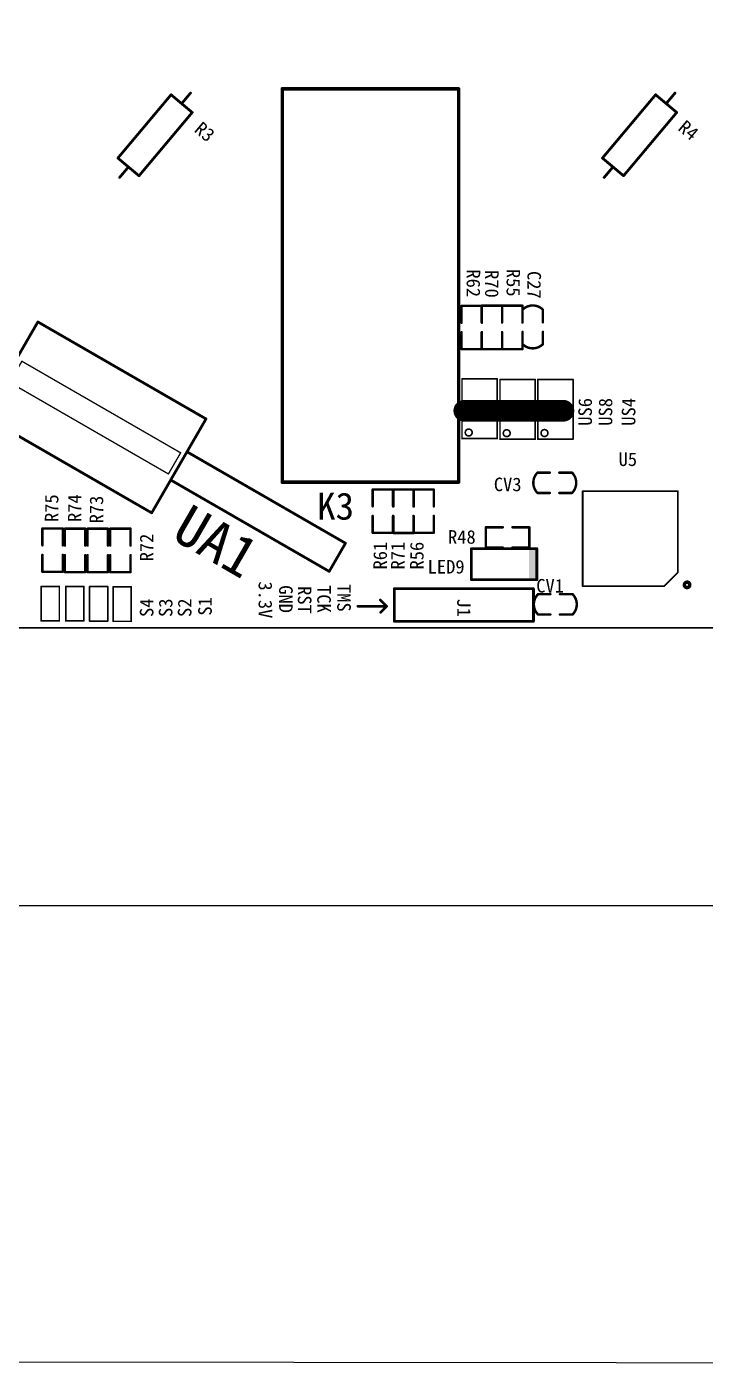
# Model space of a CAD drawing. Extents: x 761 to 1259, y 401 to 597.
# Drawn here: x 907.3 to 957.3, y 401.1 to 499.9 of the extents above; entities that cross this region are included whole.
import ezdxf

# ---------------------------------------------------------------- set-up
doc = ezdxf.new("R2010")
doc.units = 0
doc.header["$MEASUREMENT"] = 0
doc.layers.get('0').update_dxf_attribs({"linetype": 'CONTINUOUS'})
doc.layers.get('Defpoints').update_dxf_attribs({"linetype": 'CONTINUOUS'})
doc.layers.add('BOTTOMOVERLAY', color=7, linetype='CONTINUOUS')
doc.layers.add('KEEPOUTLAYER', color=6, linetype='CONTINUOUS')
doc.styles.get("Standard").update_dxf_attribs({"font": ''})
doc.styles.get('Standard').set_extended_font_data('SimSun')
doc.dimstyles.get("Standard").update_dxf_attribs({"dimtxt": 0.18, "dimasz": 0.18, "dimexe": 0.18, "dimexo": 0.0625, "dimgap": 0.09, "dimtad": 0, "dimtih": 1, "dimtoh": 1, "dimdec": 4, "dimzin": 0, "dimdsep": 46, "dimtxsty": 'Standard', "dimcen": 0.09, "dimadec": 0, "dimazin": 0, "dimtfac": 1, "dimtdec": 4, "dimtofl": 0, "dimtmove": 0, "dimatfit": 0, "dimfxl": 1, "dimtolj": 1, "dimtzin": 0, "dimarcsym": 0})

# ---------------------------------------------------------------- blocks, each defined once
blk = doc.blocks.new('0603_B_24')
at = {"layer": 'BOTTOMOVERLAY', "const_width": 0.178}
for points in [[(-0.75, 0.35), (-0.75, 1.6)], [(-0.75, 1.6), (0.75, 1.6)], [(0.75, 0.35), (0.75, 1.6)], [(-0.75, -1.6), (-0.75, -0.35)], [(0.75, -1.6), (0.75, -0.35)], [(-0.75, -1.6), (0.75, -1.6)]]:
    blk.add_lwpolyline(points, dxfattribs=at)
at = {"layer": 'BOTTOMOVERLAY', "const_width": 0.0889}
for points in [[(-0.794, 1.6, 1), (-0.706, 1.6, 1)], [(-0.794, 1.6, 1), (-0.706, 1.6, 1)], [(0.706, 1.6, 1), (0.794, 1.6, 1)], [(0.706, 1.6, 1), (0.794, 1.6, 1)], [(-0.794, 0.35, 1), (-0.706, 0.35, 1)], [(0.706, 0.35, 1), (0.794, 0.35, 1)], [(-0.794, -0.35, 1), (-0.706, -0.35, 1)], [(0.706, -0.35, 1), (0.794, -0.35, 1)], [(-0.794, -1.6, 1), (-0.706, -1.6, 1)], [(-0.794, -1.6, 1), (-0.706, -1.6, 1)], [(0.706, -1.6, 1), (0.794, -1.6, 1)], [(0.706, -1.6, 1), (0.794, -1.6, 1)]]:
    blk.add_lwpolyline(points, format="xyb", close=True, dxfattribs=at)
blk = doc.blocks.new('0603_B_25')
at = {"layer": 'BOTTOMOVERLAY', "const_width": 0.178}
for points in [[(-0.75, 0.35), (-0.75, 1.6)], [(-0.75, 1.6), (0.75, 1.6)], [(0.75, 0.35), (0.75, 1.6)], [(-0.75, -1.6), (-0.75, -0.35)], [(0.75, -1.6), (0.75, -0.35)], [(-0.75, -1.6), (0.75, -1.6)]]:
    blk.add_lwpolyline(points, dxfattribs=at)
at = {"layer": 'BOTTOMOVERLAY', "const_width": 0.0889}
for points in [[(-0.794, 1.6, 1), (-0.706, 1.6, 1)], [(-0.794, 1.6, 1), (-0.706, 1.6, 1)], [(0.706, 1.6, 1), (0.794, 1.6, 1)], [(0.706, 1.6, 1), (0.794, 1.6, 1)], [(-0.794, 0.35, 1), (-0.706, 0.35, 1)], [(0.706, 0.35, 1), (0.794, 0.35, 1)], [(-0.794, -0.35, 1), (-0.706, -0.35, 1)], [(0.706, -0.35, 1), (0.794, -0.35, 1)], [(-0.794, -1.6, 1), (-0.706, -1.6, 1)], [(-0.794, -1.6, 1), (-0.706, -1.6, 1)], [(0.706, -1.6, 1), (0.794, -1.6, 1)], [(0.706, -1.6, 1), (0.794, -1.6, 1)]]:
    blk.add_lwpolyline(points, format="xyb", close=True, dxfattribs=at)
blk = doc.blocks.new('0603_B_26')
at = {"layer": 'BOTTOMOVERLAY', "const_width": 0.178}
for points in [[(-0.75, 0.35), (-0.75, 1.6)], [(-0.75, 1.6), (0.75, 1.6)], [(0.75, 0.35), (0.75, 1.6)], [(-0.75, -1.6), (-0.75, -0.35)], [(0.75, -1.6), (0.75, -0.35)], [(-0.75, -1.6), (0.75, -1.6)]]:
    blk.add_lwpolyline(points, dxfattribs=at)
at = {"layer": 'BOTTOMOVERLAY', "const_width": 0.0889}
for points in [[(-0.794, 1.6, 1), (-0.706, 1.6, 1)], [(-0.794, 1.6, 1), (-0.706, 1.6, 1)], [(0.706, 1.6, 1), (0.794, 1.6, 1)], [(0.706, 1.6, 1), (0.794, 1.6, 1)], [(-0.794, 0.35, 1), (-0.706, 0.35, 1)], [(0.706, 0.35, 1), (0.794, 0.35, 1)], [(-0.794, -0.35, 1), (-0.706, -0.35, 1)], [(0.706, -0.35, 1), (0.794, -0.35, 1)], [(-0.794, -1.6, 1), (-0.706, -1.6, 1)], [(-0.794, -1.6, 1), (-0.706, -1.6, 1)], [(0.706, -1.6, 1), (0.794, -1.6, 1)], [(0.706, -1.6, 1), (0.794, -1.6, 1)]]:
    blk.add_lwpolyline(points, format="xyb", close=True, dxfattribs=at)
blk = doc.blocks.new('0603_B_27')
at = {"layer": 'BOTTOMOVERLAY', "const_width": 0.178}
for points in [[(-0.75, 0.35), (-0.75, 1.6)], [(-0.75, 1.6), (0.75, 1.6)], [(0.75, 0.35), (0.75, 1.6)], [(-0.75, -1.6), (-0.75, -0.35)], [(0.75, -1.6), (0.75, -0.35)], [(-0.75, -1.6), (0.75, -1.6)]]:
    blk.add_lwpolyline(points, dxfattribs=at)
at = {"layer": 'BOTTOMOVERLAY', "const_width": 0.0889}
for points in [[(-0.794, 1.6, 1), (-0.706, 1.6, 1)], [(-0.794, 1.6, 1), (-0.706, 1.6, 1)], [(0.706, 1.6, 1), (0.794, 1.6, 1)], [(0.706, 1.6, 1), (0.794, 1.6, 1)], [(-0.794, 0.35, 1), (-0.706, 0.35, 1)], [(0.706, 0.35, 1), (0.794, 0.35, 1)], [(-0.794, -0.35, 1), (-0.706, -0.35, 1)], [(0.706, -0.35, 1), (0.794, -0.35, 1)], [(-0.794, -1.6, 1), (-0.706, -1.6, 1)], [(-0.794, -1.6, 1), (-0.706, -1.6, 1)], [(0.706, -1.6, 1), (0.794, -1.6, 1)], [(0.706, -1.6, 1), (0.794, -1.6, 1)]]:
    blk.add_lwpolyline(points, format="xyb", close=True, dxfattribs=at)
blk = doc.blocks.new('SSOP_EL3H7_B_33')
at = {"layer": 'BOTTOMOVERLAY', "const_width": 0.12}
for points in [[(-2.2, 1.3), (2.2, 1.3)], [(-2.2, 1.3), (-2.2, -1.3)], [(2.2, 1.3), (2.2, -1.3)], [(-2.2, -1.3), (2.2, -1.3)]]:
    blk.add_lwpolyline(points, dxfattribs=at)
at = {"layer": 'BOTTOMOVERLAY'}
for points, const_width in [([(-2.23, 1.3, 1), (-2.17, 1.3, 1)], 0.0599), ([(-2.23, 1.3, 1), (-2.17, 1.3, 1)], 0.0599), ([(2.17, 1.3, 1), (2.23, 1.3, 1)], 0.0599), ([(2.17, 1.3, 1), (2.23, 1.3, 1)], 0.0599), ([(-1.5, -0.805, 1), (-2.007, -0.805, 1)], 0.12), ([(-2.037, -0.805, 1), (-1.977, -0.805, 1)], 0.0599), ([(-1.53, -0.805, 1), (-1.47, -0.805, 1)], 0.0599), ([(-2.23, -1.3, 1), (-2.17, -1.3, 1)], 0.0599), ([(-2.23, -1.3, 1), (-2.17, -1.3, 1)], 0.0599), ([(2.17, -1.3, 1), (2.23, -1.3, 1)], 0.0599), ([(2.17, -1.3, 1), (2.23, -1.3, 1)], 0.0599)]:
    blk.add_lwpolyline(points, format="xyb", close=True, dxfattribs=dict(at, const_width=const_width))
blk = doc.blocks.new('SSOP_EL3H7_B_35')
at = {"layer": 'BOTTOMOVERLAY', "const_width": 0.12}
for points in [[(-2.2, 1.3), (2.2, 1.3)], [(-2.2, 1.3), (-2.2, -1.3)], [(2.2, 1.3), (2.2, -1.3)], [(-2.2, -1.3), (2.2, -1.3)]]:
    blk.add_lwpolyline(points, dxfattribs=at)
at = {"layer": 'BOTTOMOVERLAY'}
for points, const_width in [([(-2.23, 1.3, 1), (-2.17, 1.3, 1)], 0.0599), ([(-2.23, 1.3, 1), (-2.17, 1.3, 1)], 0.0599), ([(2.17, 1.3, 1), (2.23, 1.3, 1)], 0.0599), ([(2.17, 1.3, 1), (2.23, 1.3, 1)], 0.0599), ([(-1.5, -0.805, 1), (-2.007, -0.805, 1)], 0.12), ([(-2.037, -0.805, 1), (-1.977, -0.805, 1)], 0.0599), ([(-1.53, -0.805, 1), (-1.47, -0.805, 1)], 0.0599), ([(-2.23, -1.3, 1), (-2.17, -1.3, 1)], 0.0599), ([(-2.23, -1.3, 1), (-2.17, -1.3, 1)], 0.0599), ([(2.17, -1.3, 1), (2.23, -1.3, 1)], 0.0599), ([(2.17, -1.3, 1), (2.23, -1.3, 1)], 0.0599)]:
    blk.add_lwpolyline(points, format="xyb", close=True, dxfattribs=dict(at, const_width=const_width))
blk = doc.blocks.new('SSOP_EL3H7_B_37')
at = {"layer": 'BOTTOMOVERLAY', "const_width": 0.12}
for points in [[(2.2, 1.3), (-2.2, 1.3)], [(-2.2, -1.3), (-2.2, 1.3)], [(2.2, -1.3), (2.2, 1.3)], [(2.2, -1.3), (-2.2, -1.3)]]:
    blk.add_lwpolyline(points, dxfattribs=at)
at = {"layer": 'BOTTOMOVERLAY'}
for points, const_width in [([(-2.23, 1.3, 1), (-2.17, 1.3, 1)], 0.0599), ([(-2.23, 1.3, 1), (-2.17, 1.3, 1)], 0.0599), ([(2.17, 1.3, 1), (2.23, 1.3, 1)], 0.0599), ([(2.17, 1.3, 1), (2.23, 1.3, 1)], 0.0599), ([(-1.5, -0.805, 1), (-2.007, -0.805, 1)], 0.12), ([(-2.037, -0.805, 1), (-1.977, -0.805, 1)], 0.0599), ([(-1.53, -0.805, 1), (-1.47, -0.805, 1)], 0.0599), ([(-2.23, -1.3, 1), (-2.17, -1.3, 1)], 0.0599), ([(-2.23, -1.3, 1), (-2.17, -1.3, 1)], 0.0599), ([(2.17, -1.3, 1), (2.23, -1.3, 1)], 0.0599), ([(2.17, -1.3, 1), (2.23, -1.3, 1)], 0.0599)]:
    blk.add_lwpolyline(points, format="xyb", close=True, dxfattribs=dict(at, const_width=const_width))
blk = doc.blocks.new('LQFP48_B_44')
at = {"layer": 'BOTTOMOVERLAY', "const_width": 0.127}
for points in [[(-3.5, -2.5), (-3.5, 3.5)], [(-3.5, 3.5), (3.5, 3.5)], [(3.5, -3.5), (3.5, 3.5)], [(-3.5, -2.5), (-2.5, -3.5)], [(-2.5, -3.5), (3.5, -3.5)]]:
    blk.add_lwpolyline(points, dxfattribs=at)
at = {"layer": 'BOTTOMOVERLAY'}
for points, const_width in [([(-3.532, 3.5, 1), (-3.468, 3.5, 1)], 0.0635), ([(-3.532, 3.5, 1), (-3.468, 3.5, 1)], 0.0635), ([(3.468, 3.5, 1), (3.532, 3.5, 1)], 0.0635), ([(3.468, 3.5, 1), (3.532, 3.5, 1)], 0.0635), ([(-3.532, -2.5, 1), (-3.468, -2.5, 1)], 0.0635), ([(-3.532, -2.5, 1), (-3.468, -2.5, 1)], 0.0635), ([(-3.988, -3.404, 1), (-4.388, -3.404, 1)], 0.254), ([(-4.451, -3.404, 1), (-4.324, -3.404, 1)], 0.127), ([(-4.051, -3.404, 1), (-3.924, -3.404, 1)], 0.127), ([(-2.532, -3.5, 1), (-2.468, -3.5, 1)], 0.0635), ([(-2.532, -3.5, 1), (-2.468, -3.5, 1)], 0.0635), ([(3.468, -3.5, 1), (3.532, -3.5, 1)], 0.0635), ([(3.468, -3.5, 1), (3.532, -3.5, 1)], 0.0635)]:
    blk.add_lwpolyline(points, format="xyb", close=True, dxfattribs=dict(at, const_width=const_width))
blk = doc.blocks.new('0805_____B_50')
at = {"layer": 'BOTTOMOVERLAY', "const_width": 0.12}
for points in [[(-1.271, 0.67), (1.269, 0.67)], [(-1.271, 0.67), (-1.271, -0.67)], [(1.269, 0.67), (1.269, -0.67)], [(-1.271, -0.67), (1.269, -0.67)]]:
    blk.add_lwpolyline(points, dxfattribs=at)
at = {"layer": 'BOTTOMOVERLAY', "const_width": 0.06}
for points in [[(-1.301, 0.67, 1), (-1.241, 0.67, 1)], [(-1.301, 0.67, 1), (-1.241, 0.67, 1)], [(1.239, 0.67, 1), (1.299, 0.67, 1)], [(1.239, 0.67, 1), (1.299, 0.67, 1)], [(-1.301, -0.67, 1), (-1.241, -0.67, 1)], [(-1.301, -0.67, 1), (-1.241, -0.67, 1)], [(1.239, -0.67, 1), (1.299, -0.67, 1)], [(1.239, -0.67, 1), (1.299, -0.67, 1)]]:
    blk.add_lwpolyline(points, format="xyb", close=True, dxfattribs=at)
blk = doc.blocks.new('0805_____B_51')
at = {"layer": 'BOTTOMOVERLAY', "const_width": 0.12}
for points in [[(-1.271, 0.67), (1.269, 0.67)], [(-1.271, 0.67), (-1.271, -0.67)], [(1.269, 0.67), (1.269, -0.67)], [(-1.271, -0.67), (1.269, -0.67)]]:
    blk.add_lwpolyline(points, dxfattribs=at)
at = {"layer": 'BOTTOMOVERLAY', "const_width": 0.06}
for points in [[(-1.301, 0.67, 1), (-1.241, 0.67, 1)], [(-1.301, 0.67, 1), (-1.241, 0.67, 1)], [(1.239, 0.67, 1), (1.299, 0.67, 1)], [(1.239, 0.67, 1), (1.299, 0.67, 1)], [(-1.301, -0.67, 1), (-1.241, -0.67, 1)], [(-1.301, -0.67, 1), (-1.241, -0.67, 1)], [(1.239, -0.67, 1), (1.299, -0.67, 1)], [(1.239, -0.67, 1), (1.299, -0.67, 1)]]:
    blk.add_lwpolyline(points, format="xyb", close=True, dxfattribs=at)
blk = doc.blocks.new('0805_____B_52')
at = {"layer": 'BOTTOMOVERLAY', "const_width": 0.12}
for points in [[(-1.271, 0.67), (1.269, 0.67)], [(-1.271, 0.67), (-1.271, -0.67)], [(1.269, 0.67), (1.269, -0.67)], [(-1.271, -0.67), (1.269, -0.67)]]:
    blk.add_lwpolyline(points, dxfattribs=at)
at = {"layer": 'BOTTOMOVERLAY', "const_width": 0.06}
for points in [[(-1.301, 0.67, 1), (-1.241, 0.67, 1)], [(-1.301, 0.67, 1), (-1.241, 0.67, 1)], [(1.239, 0.67, 1), (1.299, 0.67, 1)], [(1.239, 0.67, 1), (1.299, 0.67, 1)], [(-1.301, -0.67, 1), (-1.241, -0.67, 1)], [(-1.301, -0.67, 1), (-1.241, -0.67, 1)], [(1.239, -0.67, 1), (1.299, -0.67, 1)], [(1.239, -0.67, 1), (1.299, -0.67, 1)]]:
    blk.add_lwpolyline(points, format="xyb", close=True, dxfattribs=at)
blk = doc.blocks.new('0805_____B_53')
at = {"layer": 'BOTTOMOVERLAY', "const_width": 0.12}
for points in [[(-1.271, 0.67), (1.269, 0.67)], [(-1.271, 0.67), (-1.271, -0.67)], [(1.269, 0.67), (1.269, -0.67)], [(-1.271, -0.67), (1.269, -0.67)]]:
    blk.add_lwpolyline(points, dxfattribs=at)
at = {"layer": 'BOTTOMOVERLAY', "const_width": 0.06}
for points in [[(-1.301, 0.67, 1), (-1.241, 0.67, 1)], [(-1.301, 0.67, 1), (-1.241, 0.67, 1)], [(1.239, 0.67, 1), (1.299, 0.67, 1)], [(1.239, 0.67, 1), (1.299, 0.67, 1)], [(-1.301, -0.67, 1), (-1.241, -0.67, 1)], [(-1.301, -0.67, 1), (-1.241, -0.67, 1)], [(1.239, -0.67, 1), (1.299, -0.67, 1)], [(1.239, -0.67, 1), (1.299, -0.67, 1)]]:
    blk.add_lwpolyline(points, format="xyb", close=True, dxfattribs=at)
blk = doc.blocks.new('0603_B_64')
at = {"layer": 'BOTTOMOVERLAY', "const_width": 0.178}
for points in [[(-1.613, 0.766), (-0.363, 0.766)], [(-1.613, -0.734), (-1.613, 0.766)], [(0.337, 0.766), (1.587, 0.766)], [(1.587, -0.734), (1.587, 0.766)], [(-1.613, -0.734), (-0.363, -0.734)], [(0.337, -0.734), (1.587, -0.734)]]:
    blk.add_lwpolyline(points, dxfattribs=at)
at = {"layer": 'BOTTOMOVERLAY', "const_width": 0.0889}
for points in [[(-1.657, 0.766, 1), (-1.568, 0.766, 1)], [(-1.657, 0.766, 1), (-1.568, 0.766, 1)], [(-0.407, 0.766, 1), (-0.318, 0.766, 1)], [(0.293, 0.766, 1), (0.382, 0.766, 1)], [(1.543, 0.766, 1), (1.632, 0.766, 1)], [(1.543, 0.766, 1), (1.632, 0.766, 1)], [(-1.657, -0.734, 1), (-1.568, -0.734, 1)], [(-1.657, -0.734, 1), (-1.568, -0.734, 1)], [(-0.407, -0.734, 1), (-0.318, -0.734, 1)], [(0.293, -0.734, 1), (0.382, -0.734, 1)], [(1.543, -0.734, 1), (1.632, -0.734, 1)], [(1.543, -0.734, 1), (1.632, -0.734, 1)]]:
    blk.add_lwpolyline(points, format="xyb", close=True, dxfattribs=at)
blk = doc.blocks.new('0603_B_65')
at = {"layer": 'BOTTOMOVERLAY', "const_width": 0.178}
for points in [[(0.75, 1.6), (-0.75, 1.6)], [(-0.75, 1.6), (-0.75, 0.35)], [(0.75, 1.6), (0.75, 0.35)], [(-0.75, -0.35), (-0.75, -1.6)], [(0.75, -0.35), (0.75, -1.6)], [(0.75, -1.6), (-0.75, -1.6)]]:
    blk.add_lwpolyline(points, dxfattribs=at)
at = {"layer": 'BOTTOMOVERLAY', "const_width": 0.0889}
for points in [[(-0.794, 1.6, 1), (-0.706, 1.6, 1)], [(-0.794, 1.6, 1), (-0.706, 1.6, 1)], [(0.706, 1.6, 1), (0.794, 1.6, 1)], [(0.706, 1.6, 1), (0.794, 1.6, 1)], [(-0.794, 0.35, 1), (-0.706, 0.35, 1)], [(0.706, 0.35, 1), (0.794, 0.35, 1)], [(-0.794, -0.35, 1), (-0.706, -0.35, 1)], [(0.706, -0.35, 1), (0.794, -0.35, 1)], [(-0.794, -1.6, 1), (-0.706, -1.6, 1)], [(-0.794, -1.6, 1), (-0.706, -1.6, 1)], [(0.706, -1.6, 1), (0.794, -1.6, 1)], [(0.706, -1.6, 1), (0.794, -1.6, 1)]]:
    blk.add_lwpolyline(points, format="xyb", close=True, dxfattribs=at)
blk = doc.blocks.new('0603_B_73')
at = {"layer": 'BOTTOMOVERLAY', "const_width": 0.178}
for points in [[(0.75, 1.6), (-0.75, 1.6)], [(-0.75, 1.6), (-0.75, 0.35)], [(0.75, 1.6), (0.75, 0.35)], [(-0.75, -0.35), (-0.75, -1.6)], [(0.75, -0.35), (0.75, -1.6)], [(0.75, -1.6), (-0.75, -1.6)]]:
    blk.add_lwpolyline(points, dxfattribs=at)
at = {"layer": 'BOTTOMOVERLAY', "const_width": 0.0889}
for points in [[(-0.794, 1.6, 1), (-0.706, 1.6, 1)], [(-0.794, 1.6, 1), (-0.706, 1.6, 1)], [(0.706, 1.6, 1), (0.794, 1.6, 1)], [(0.706, 1.6, 1), (0.794, 1.6, 1)], [(-0.794, 0.35, 1), (-0.706, 0.35, 1)], [(0.706, 0.35, 1), (0.794, 0.35, 1)], [(-0.794, -0.35, 1), (-0.706, -0.35, 1)], [(0.706, -0.35, 1), (0.794, -0.35, 1)], [(-0.794, -1.6, 1), (-0.706, -1.6, 1)], [(-0.794, -1.6, 1), (-0.706, -1.6, 1)], [(0.706, -1.6, 1), (0.794, -1.6, 1)], [(0.706, -1.6, 1), (0.794, -1.6, 1)]]:
    blk.add_lwpolyline(points, format="xyb", close=True, dxfattribs=at)
blk = doc.blocks.new('0603_B_74')
at = {"layer": 'BOTTOMOVERLAY', "const_width": 0.178}
for points in [[(-0.75, 1.6), (0.75, 1.6)], [(-0.75, 1.6), (-0.75, 0.35)], [(0.75, 1.6), (0.75, 0.35)], [(-0.75, -0.35), (-0.75, -1.6)], [(0.75, -0.35), (0.75, -1.6)], [(-0.75, -1.6), (0.75, -1.6)]]:
    blk.add_lwpolyline(points, dxfattribs=at)
at = {"layer": 'BOTTOMOVERLAY', "const_width": 0.0889}
for points in [[(-0.794, 1.6, 1), (-0.706, 1.6, 1)], [(-0.794, 1.6, 1), (-0.706, 1.6, 1)], [(0.706, 1.6, 1), (0.794, 1.6, 1)], [(0.706, 1.6, 1), (0.794, 1.6, 1)], [(-0.794, 0.35, 1), (-0.706, 0.35, 1)], [(0.706, 0.35, 1), (0.794, 0.35, 1)], [(-0.794, -0.35, 1), (-0.706, -0.35, 1)], [(0.706, -0.35, 1), (0.794, -0.35, 1)], [(-0.794, -1.6, 1), (-0.706, -1.6, 1)], [(-0.794, -1.6, 1), (-0.706, -1.6, 1)], [(0.706, -1.6, 1), (0.794, -1.6, 1)], [(0.706, -1.6, 1), (0.794, -1.6, 1)]]:
    blk.add_lwpolyline(points, format="xyb", close=True, dxfattribs=at)
blk = doc.blocks.new('0603_B_79')
at = {"layer": 'BOTTOMOVERLAY', "const_width": 0.178}
for points in [[(-0.75, 1.6), (0.75, 1.6)], [(-0.75, 0.35), (-0.75, 1.6)], [(0.75, 0.35), (0.75, 1.6)], [(-0.75, -1.6), (-0.75, -0.35)], [(0.75, -1.6), (0.75, -0.35)], [(-0.75, -1.6), (0.75, -1.6)]]:
    blk.add_lwpolyline(points, dxfattribs=at)
at = {"layer": 'BOTTOMOVERLAY', "const_width": 0.0889}
for points in [[(-0.794, 1.6, 1), (-0.706, 1.6, 1)], [(-0.794, 1.6, 1), (-0.706, 1.6, 1)], [(0.706, 1.6, 1), (0.794, 1.6, 1)], [(0.706, 1.6, 1), (0.794, 1.6, 1)], [(-0.794, 0.35, 1), (-0.706, 0.35, 1)], [(0.706, 0.35, 1), (0.794, 0.35, 1)], [(-0.794, -0.35, 1), (-0.706, -0.35, 1)], [(0.706, -0.35, 1), (0.794, -0.35, 1)], [(-0.794, -1.6, 1), (-0.706, -1.6, 1)], [(-0.794, -1.6, 1), (-0.706, -1.6, 1)], [(0.706, -1.6, 1), (0.794, -1.6, 1)], [(0.706, -1.6, 1), (0.794, -1.6, 1)]]:
    blk.add_lwpolyline(points, format="xyb", close=True, dxfattribs=at)
blk = doc.blocks.new('0603_B_80')
at = {"layer": 'BOTTOMOVERLAY', "const_width": 0.178}
for points in [[(-0.75, 1.6), (0.75, 1.6)], [(-0.75, 1.6), (-0.75, 0.35)], [(0.75, 1.6), (0.75, 0.35)], [(-0.75, -0.35), (-0.75, -1.6)], [(0.75, -0.35), (0.75, -1.6)], [(-0.75, -1.6), (0.75, -1.6)]]:
    blk.add_lwpolyline(points, dxfattribs=at)
at = {"layer": 'BOTTOMOVERLAY', "const_width": 0.0889}
for points in [[(-0.794, 1.6, 1), (-0.706, 1.6, 1)], [(-0.794, 1.6, 1), (-0.706, 1.6, 1)], [(0.706, 1.6, 1), (0.794, 1.6, 1)], [(0.706, 1.6, 1), (0.794, 1.6, 1)], [(-0.794, 0.35, 1), (-0.706, 0.35, 1)], [(0.706, 0.35, 1), (0.794, 0.35, 1)], [(-0.794, -0.35, 1), (-0.706, -0.35, 1)], [(0.706, -0.35, 1), (0.794, -0.35, 1)], [(-0.794, -1.6, 1), (-0.706, -1.6, 1)], [(-0.794, -1.6, 1), (-0.706, -1.6, 1)], [(0.706, -1.6, 1), (0.794, -1.6, 1)], [(0.706, -1.6, 1), (0.794, -1.6, 1)]]:
    blk.add_lwpolyline(points, format="xyb", close=True, dxfattribs=at)
blk = doc.blocks.new('0603_B_85')
at = {"layer": 'BOTTOMOVERLAY', "const_width": 0.178}
for points in [[(-0.75, 1.6), (0.75, 1.6)], [(-0.75, 1.6), (-0.75, 0.35)], [(0.75, 1.6), (0.75, 0.35)], [(-0.75, -0.35), (-0.75, -1.6)], [(0.75, -0.35), (0.75, -1.6)], [(-0.75, -1.6), (0.75, -1.6)]]:
    blk.add_lwpolyline(points, dxfattribs=at)
at = {"layer": 'BOTTOMOVERLAY', "const_width": 0.0889}
for points in [[(-0.794, 1.6, 1), (-0.706, 1.6, 1)], [(-0.794, 1.6, 1), (-0.706, 1.6, 1)], [(0.706, 1.6, 1), (0.794, 1.6, 1)], [(0.706, 1.6, 1), (0.794, 1.6, 1)], [(-0.794, 0.35, 1), (-0.706, 0.35, 1)], [(0.706, 0.35, 1), (0.794, 0.35, 1)], [(-0.794, -0.35, 1), (-0.706, -0.35, 1)], [(0.706, -0.35, 1), (0.794, -0.35, 1)], [(-0.794, -1.6, 1), (-0.706, -1.6, 1)], [(-0.794, -1.6, 1), (-0.706, -1.6, 1)], [(0.706, -1.6, 1), (0.794, -1.6, 1)], [(0.706, -1.6, 1), (0.794, -1.6, 1)]]:
    blk.add_lwpolyline(points, format="xyb", close=True, dxfattribs=at)
blk = doc.blocks.new('AXIAL_0_4_____2_B_125')
at = {"layer": 'BOTTOMOVERLAY', "const_width": 0.2}
for points in [[(-3.048, 1.016), (3.048, 1.016)], [(-3.048, -1.016), (-3.048, 1.016)], [(3.048, -1.016), (3.048, 1.016)], [(-4.064, 0), (-3.048, 0)], [(3.048, 0), (4.064, 0)], [(-3.048, -1.016), (3.048, -1.016)]]:
    blk.add_lwpolyline(points, dxfattribs=at)
at = {"layer": 'BOTTOMOVERLAY', "const_width": 0.1}
for points in [[(-3.098, 1.016, 1), (-2.998, 1.016, 1)], [(-3.098, 1.016, 1), (-2.998, 1.016, 1)], [(2.998, 1.016, 1), (3.098, 1.016, 1)], [(2.998, 1.016, 1), (3.098, 1.016, 1)], [(-4.114, 0, 1), (-4.014, 0, 1)], [(-3.098, 0, 1), (-2.998, 0, 1)], [(2.998, 0, 1), (3.098, 0, 1)], [(4.014, 0, 1), (4.114, 0, 1)], [(-3.098, -1.016, 1), (-2.998, -1.016, 1)], [(-3.098, -1.016, 1), (-2.998, -1.016, 1)], [(2.998, -1.016, 1), (3.098, -1.016, 1)], [(2.998, -1.016, 1), (3.098, -1.016, 1)]]:
    blk.add_lwpolyline(points, format="xyb", close=True, dxfattribs=at)
blk = doc.blocks.new('AXIAL_0_4_____2_B_126')
at = {"layer": 'BOTTOMOVERLAY', "const_width": 0.2}
for points in [[(-3.048, 1.016), (3.048, 1.016)], [(-3.048, -1.016), (-3.048, 1.016)], [(3.048, -1.016), (3.048, 1.016)], [(-4.064, 0), (-3.048, 0)], [(3.048, 0), (4.064, 0)], [(-3.048, -1.016), (3.048, -1.016)]]:
    blk.add_lwpolyline(points, dxfattribs=at)
at = {"layer": 'BOTTOMOVERLAY', "const_width": 0.1}
for points in [[(-3.098, 1.016, 1), (-2.998, 1.016, 1)], [(-3.098, 1.016, 1), (-2.998, 1.016, 1)], [(2.998, 1.016, 1), (3.098, 1.016, 1)], [(2.998, 1.016, 1), (3.098, 1.016, 1)], [(-4.114, 0, 1), (-4.014, 0, 1)], [(-3.098, 0, 1), (-2.998, 0, 1)], [(2.998, 0, 1), (3.098, 0, 1)], [(4.014, 0, 1), (4.114, 0, 1)], [(-3.098, -1.016, 1), (-2.998, -1.016, 1)], [(-3.098, -1.016, 1), (-2.998, -1.016, 1)], [(2.998, -1.016, 1), (3.098, -1.016, 1)], [(2.998, -1.016, 1), (3.098, -1.016, 1)]]:
    blk.add_lwpolyline(points, format="xyb", close=True, dxfattribs=at)
blk = doc.blocks.new('0805LED_B_137')
at = {"layer": 'BOTTOMOVERLAY', "const_width": 0.203}
for points in [[(-2.591, 1.137), (-0.686, 1.137)], [(-2.591, -1.149), (-2.591, 1.137)], [(-0.686, 1.137), (0.33, 1.137)], [(0.33, 1.137), (2.235, 1.137)], [(2.235, -1.149), (2.235, 1.137)], [(-2.591, -1.149), (-0.686, -1.149)], [(-0.686, -1.149), (0.33, -1.149)], [(0.33, -1.149), (2.235, -1.149)]]:
    blk.add_lwpolyline(points, dxfattribs=at)
at = {"layer": 'BOTTOMOVERLAY', "const_width": 0.102}
for points in [[(-2.642, 1.137, 1), (-2.54, 1.137, 1)], [(-2.642, 1.137, 1), (-2.54, 1.137, 1)], [(-0.737, 1.137, 1), (-0.635, 1.137, 1)], [(-0.737, 1.137, 1), (-0.635, 1.137, 1)], [(0.279, 1.137, 1), (0.381, 1.137, 1)], [(0.279, 1.137, 1), (0.381, 1.137, 1)], [(2.184, 1.137, 1), (2.286, 1.137, 1)], [(2.184, 1.137, 1), (2.286, 1.137, 1)], [(-2.642, -1.149, 1), (-2.54, -1.149, 1)], [(-2.642, -1.149, 1), (-2.54, -1.149, 1)], [(-0.737, -1.149, 1), (-0.635, -1.149, 1)], [(-0.737, -1.149, 1), (-0.635, -1.149, 1)], [(0.279, -1.149, 1), (0.381, -1.149, 1)], [(0.279, -1.149, 1), (0.381, -1.149, 1)], [(2.184, -1.149, 1), (2.286, -1.149, 1)], [(2.184, -1.149, 1), (2.286, -1.149, 1)]]:
    blk.add_lwpolyline(points, format="xyb", close=True, dxfattribs=at)
at = {"layer": 'BOTTOMOVERLAY'}
blk.add_solid([(-2.575, -1.149), (-2.016, -1.149), (-2.575, 1.137), (-2.016, 1.137)], dxfattribs=at)
blk = doc.blocks.new('___4_B_150')
at = {"layer": 'BOTTOMOVERLAY', "const_width": 0.25}
for points in [[(-6.5, 14.55), (-6.5, -14.45)], [(6.5, 14.55), (-6.5, 14.55)], [(6.5, 14.55), (6.5, -14.45)], [(6.5, -14.45), (-6.5, -14.45)]]:
    blk.add_lwpolyline(points, dxfattribs=at)
at = {"layer": 'BOTTOMOVERLAY', "const_width": 0.125}
for points in [[(-6.562, 14.55, 1), (-6.438, 14.55, 1)], [(-6.562, 14.55, 1), (-6.438, 14.55, 1)], [(6.438, 14.55, 1), (6.562, 14.55, 1)], [(6.438, 14.55, 1), (6.562, 14.55, 1)], [(-6.562, -14.45, 1), (-6.438, -14.45, 1)], [(-6.562, -14.45, 1), (-6.438, -14.45, 1)], [(6.438, -14.45, 1), (6.562, -14.45, 1)], [(6.438, -14.45, 1), (6.562, -14.45, 1)]]:
    blk.add_lwpolyline(points, format="xyb", close=True, dxfattribs=at)
blk = doc.blocks.new('DIP_5_2_0_B_151')
at = {"layer": 'BOTTOMOVERLAY', "const_width": 0.2}
for points in [[(5.055, 1.2), (-5.2, 1.2)], [(-5.2, 1.2), (-5.2, -1.2)], [(5.055, 1.2), (5.055, -1.2)], [(5.055, -1.2), (-5.2, -1.2)]]:
    blk.add_lwpolyline(points, dxfattribs=at)
at = {"layer": 'BOTTOMOVERLAY', "const_width": 0.1}
for points in [[(-5.25, 1.2, 1), (-5.15, 1.2, 1)], [(-5.25, 1.2, 1), (-5.15, 1.2, 1)], [(5.005, 1.2, 1), (5.105, 1.2, 1)], [(5.005, 1.2, 1), (5.105, 1.2, 1)], [(-5.25, -1.2, 1), (-5.15, -1.2, 1)], [(-5.25, -1.2, 1), (-5.15, -1.2, 1)], [(5.005, -1.2, 1), (5.105, -1.2, 1)], [(5.005, -1.2, 1), (5.105, -1.2, 1)]]:
    blk.add_lwpolyline(points, format="xyb", close=True, dxfattribs=at)
blk = doc.blocks.new('0603C_B_176')
at = {"layer": 'BOTTOMOVERLAY', "const_width": 0.18}
for points in [[(-0.75, 1.257, -0.414214), (0.75, 1.257)], [(0.75, -1.283, -0.414214), (-0.75, -1.283)]]:
    blk.add_lwpolyline(points, format="xyb", dxfattribs=at)
for points in [[(-0.75, 0.35), (-0.75, 1.257)], [(0.75, 0.35), (0.75, 1.257)], [(-0.75, -1.283), (-0.75, -0.35)], [(0.75, -1.283), (0.75, -0.35)]]:
    blk.add_lwpolyline(points, dxfattribs=at)
at = {"layer": 'BOTTOMOVERLAY', "const_width": 0.09}
for points in [[(-0.795, 1.257, 1), (-0.705, 1.257, 1)], [(-0.795, 1.257, 1), (-0.705, 1.257, 1)], [(0.705, 1.257, 1), (0.795, 1.257, 1)], [(0.705, 1.257, 1), (0.795, 1.257, 1)], [(-0.795, 0.35, 1), (-0.705, 0.35, 1)], [(0.705, 0.35, 1), (0.795, 0.35, 1)], [(-0.795, -0.35, 1), (-0.705, -0.35, 1)], [(0.705, -0.35, 1), (0.795, -0.35, 1)], [(-0.795, -1.283, 1), (-0.705, -1.283, 1)], [(-0.795, -1.283, 1), (-0.705, -1.283, 1)], [(0.705, -1.283, 1), (0.795, -1.283, 1)], [(0.705, -1.283, 1), (0.795, -1.283, 1)]]:
    blk.add_lwpolyline(points, format="xyb", close=True, dxfattribs=at)
blk = doc.blocks.new('0603C_B_202')
at = {"layer": 'BOTTOMOVERLAY', "const_width": 0.18}
for points in [[(-0.75, 1.257, -0.414214), (0.75, 1.257)], [(0.75, -1.283, -0.414214), (-0.75, -1.283)]]:
    blk.add_lwpolyline(points, format="xyb", dxfattribs=at)
for points in [[(-0.75, 1.257), (-0.75, 0.35)], [(0.75, 1.257), (0.75, 0.35)], [(-0.75, -0.35), (-0.75, -1.283)], [(0.75, -0.35), (0.75, -1.283)]]:
    blk.add_lwpolyline(points, dxfattribs=at)
at = {"layer": 'BOTTOMOVERLAY', "const_width": 0.09}
for points in [[(-0.795, 1.257, 1), (-0.705, 1.257, 1)], [(-0.795, 1.257, 1), (-0.705, 1.257, 1)], [(0.705, 1.257, 1), (0.795, 1.257, 1)], [(0.705, 1.257, 1), (0.795, 1.257, 1)], [(-0.795, 0.35, 1), (-0.705, 0.35, 1)], [(0.705, 0.35, 1), (0.795, 0.35, 1)], [(-0.795, -0.35, 1), (-0.705, -0.35, 1)], [(0.705, -0.35, 1), (0.795, -0.35, 1)], [(-0.795, -1.283, 1), (-0.705, -1.283, 1)], [(-0.795, -1.283, 1), (-0.705, -1.283, 1)], [(0.705, -1.283, 1), (0.795, -1.283, 1)], [(0.705, -1.283, 1), (0.795, -1.283, 1)]]:
    blk.add_lwpolyline(points, format="xyb", close=True, dxfattribs=at)
blk = doc.blocks.new('0603C_B_204')
at = {"layer": 'BOTTOMOVERLAY', "const_width": 0.18}
for points in [[(-0.75, 1.257, -0.414214), (0.75, 1.257)], [(0.75, -1.283, -0.414214), (-0.75, -1.283)]]:
    blk.add_lwpolyline(points, format="xyb", dxfattribs=at)
for points in [[(-0.75, 1.257), (-0.75, 0.35)], [(0.75, 1.257), (0.75, 0.35)], [(-0.75, -0.35), (-0.75, -1.283)], [(0.75, -0.35), (0.75, -1.283)]]:
    blk.add_lwpolyline(points, dxfattribs=at)
at = {"layer": 'BOTTOMOVERLAY', "const_width": 0.09}
for points in [[(-0.795, 1.257, 1), (-0.705, 1.257, 1)], [(-0.795, 1.257, 1), (-0.705, 1.257, 1)], [(0.705, 1.257, 1), (0.795, 1.257, 1)], [(0.705, 1.257, 1), (0.795, 1.257, 1)], [(-0.795, 0.35, 1), (-0.705, 0.35, 1)], [(0.705, 0.35, 1), (0.795, 0.35, 1)], [(-0.795, -0.35, 1), (-0.705, -0.35, 1)], [(0.705, -0.35, 1), (0.795, -0.35, 1)], [(-0.795, -1.283, 1), (-0.705, -1.283, 1)], [(-0.795, -1.283, 1), (-0.705, -1.283, 1)], [(0.705, -1.283, 1), (0.795, -1.283, 1)], [(0.705, -1.283, 1), (0.795, -1.283, 1)]]:
    blk.add_lwpolyline(points, format="xyb", close=True, dxfattribs=at)
blk = doc.blocks.new('DIP20___1_B_219')
at = {"layer": 'BOTTOMOVERLAY', "const_width": 0.2}
for points in [[(-4.025, 7.15), (3.975, 7.15)], [(-4.025, -7.15), (-4.025, 7.15)], [(3.975, -7.15), (3.975, 7.15)], [(-4.025, -7.15), (3.975, -7.15)], [(-1.225, -20.63), (-1.225, -7.15)], [(1.175, -20.63), (1.175, -7.15)], [(-1.225, -20.63), (1.175, -20.63)]]:
    blk.add_lwpolyline(points, dxfattribs=at)
at = {"layer": 'BOTTOMOVERLAY', "const_width": 0.1}
for points in [[(-4.075, 7.15, 1), (-3.975, 7.15, 1)], [(-4.075, 7.15, 1), (-3.975, 7.15, 1)], [(3.925, 7.15, 1), (4.025, 7.15, 1)], [(3.925, 7.15, 1), (4.025, 7.15, 1)], [(-4.075, -7.15, 1), (-3.975, -7.15, 1)], [(-4.075, -7.15, 1), (-3.975, -7.15, 1)], [(-1.275, -7.15, 1), (-1.175, -7.15, 1)], [(1.125, -7.15, 1), (1.225, -7.15, 1)], [(3.925, -7.15, 1), (4.025, -7.15, 1)], [(3.925, -7.15, 1), (4.025, -7.15, 1)], [(-1.275, -20.63, 1), (-1.175, -20.63, 1)], [(-1.275, -20.63, 1), (-1.175, -20.63, 1)], [(1.125, -20.63, 1), (1.225, -20.63, 1)], [(1.125, -20.63, 1), (1.225, -20.63, 1)]]:
    blk.add_lwpolyline(points, format="xyb", close=True, dxfattribs=at)
at = {"layer": 'KEEPOUTLAYER', "const_width": 0.1}
for points in [[(-0.925, -6.78), (-0.925, 6.72)], [(-0.925, 6.72), (0.875, 6.72)], [(0.875, -6.78), (0.875, 6.72)], [(-0.925, -6.78), (0.875, -6.78)]]:
    blk.add_lwpolyline(points, dxfattribs=at)
at = {"layer": 'KEEPOUTLAYER', "const_width": 0.05}
for points in [[(-0.95, 6.72, 1), (-0.9, 6.72, 1)], [(-0.95, 6.72, 1), (-0.9, 6.72, 1)], [(0.85, 6.72, 1), (0.9, 6.72, 1)], [(0.85, 6.72, 1), (0.9, 6.72, 1)], [(-0.95, -6.78, 1), (-0.9, -6.78, 1)], [(-0.95, -6.78, 1), (-0.9, -6.78, 1)], [(0.85, -6.78, 1), (0.9, -6.78, 1)], [(0.85, -6.78, 1), (0.9, -6.78, 1)]]:
    blk.add_lwpolyline(points, format="xyb", close=True, dxfattribs=at)
blk = doc.blocks.new('_Open90')
at = {"color": 0, "linetype": 'ByBlock', "lineweight": -2}
for p, q in [((0, 0), (-1, 0)), ((-0.5, 0.5), (0, 0)), ((0, 0), (-0.5, -0.5))]:
    blk.add_line(p, q, dxfattribs=at)
blk = doc.blocks.new('*D917')
at = {"color": 6, "linetype": 'Continuous', "lineweight": -2}
for p, q in [((802.151, 455.555), (802.151, 434.9)), ((1137.248, 455.491), (1137.248, 434.9)), ((802.331, 435.08), (967.229, 435.08)), ((1137.068, 435.08), (972.17, 435.08))]:
    blk.add_line(p, q, dxfattribs=at)
at = {"layer": 'Defpoints', "color": 0, "linetype": 'Continuous'}
for p in [(802.151, 455.617), (1137.248, 455.554), (1137.248, 435.08)]:
    blk.add_point(p, dxfattribs=at)
at = {"color": 6, "linetype": 'Continuous', "lineweight": -2, "xscale": 0.18, "yscale": 0.18, "zscale": 0.18, "rotation": 180}
blk.add_blockref('_Open90', (802.151, 435.08), dxfattribs=at)
at = {"color": 6, "linetype": 'Continuous', "lineweight": -2, "xscale": 0.18, "yscale": 0.18, "zscale": 0.18}
blk.add_blockref('_Open90', (1137.248, 435.08), dxfattribs=at)
at = {"color": 6, "linetype": 'Continuous', "insert": (969.699, 435.08), "char_height": 1.5, "attachment_point": 5}
blk.add_mtext('\\A1;335', dxfattribs=at)

msp = doc.modelspace()

# ---------------------------------------------------------------- linework, layer by layer
at = {"linetype": 'Continuous'}
msp.add_lwpolyline([(760.832, 596.962), (1259.186, 596.278), (1259.186, 401.054), (760.832, 401.573)], close=True, dxfattribs=at)
at = {"layer": 'BOTTOMOVERLAY', "const_width": 0.2}
for points in [[(933.789, 457.14), (933.319, 457.61)], [(933.779, 457.15), (931.669, 457.15)], [(933.789, 457.14), (933.349, 456.7)]]:
    msp.add_lwpolyline(points, dxfattribs=at)
at = {"layer": 'BOTTOMOVERLAY', "const_width": 0.1}
for points in [[(933.369, 457.61, -1), (933.269, 457.61, -1)], [(931.719, 457.15, -1), (931.619, 457.15, -1)], [(933.399, 456.7, -1), (933.299, 456.7, -1)], [(933.829, 457.15, -1), (933.729, 457.15, -1)], [(933.839, 457.14, -1), (933.739, 457.14, -1)], [(933.839, 457.14, -1), (933.739, 457.14, -1)]]:
    msp.add_lwpolyline(points, format="xyb", close=True, dxfattribs=at)
at = {"layer": 'KEEPOUTLAYER'}
for points, const_width in [([(946.809, 471.56), (939.509, 471.56)], 1.6), ([(1137.209, 455.56), (802.209, 455.56)], 0.127)]:
    msp.add_lwpolyline(points, dxfattribs=dict(at, const_width=const_width))
at = {"layer": 'KEEPOUTLAYER', "const_width": 0.8}
for points in [[(939.909, 471.56, -1), (939.109, 471.56, -1)], [(947.209, 471.56, -1), (946.409, 471.56, -1)]]:
    msp.add_lwpolyline(points, format="xyb", close=True, dxfattribs=at)

# ---------------------------------------------------------------- block references
at = {"xscale": -1}
for name, p, rotation in [('AXIAL_0_4_____2_B_126', (916.729, 491.87), 49.99999999999742), ('___4_B_150', (932.596, 480.845), 180), ('AXIAL_0_4_____2_B_125', (952.419, 491.87), 49.99999999999742), ('0603C_B_176', (944.549, 477.73), 180), ('DIP20___1_B_219', (912.279, 471.05), 59.99999999999946), ('SSOP_EL3H7_B_35', (940.639, 471.71), 270), ('SSOP_EL3H7_B_33', (943.439, 471.66), 270), ('SSOP_EL3H7_B_37', (946.219, 471.67), 270), ('0603C_B_204', (946.159, 466.25), 90), ('0603_B_74', (933.509, 464.16), 180), ('0603_B_64', (935.019, 464.16), 270), ('0603_B_79', (936.509, 464.16), 180), ('0603_B_85', (942.699, 462.22), 270), ('0805_____B_50', (909.009, 457.34), 270), ('0805_____B_51', (910.819, 457.34), 270), ('0805_____B_52', (912.579, 457.33), 270), ('0805_____B_53', (914.309, 457.31), 270), ('DIP_5_2_0_B_151', (939.549, 457.24), 180), ('0603C_B_202', (946.199, 457.29), 90)]:
    msp.add_blockref(name, p, dxfattribs=dict(at, rotation=rotation))
for name, p in [('0603_B_73', (940.059, 477.7)), ('0603_B_65', (941.539, 477.71)), ('0603_B_80', (943.039, 477.71)), ('LQFP48_B_44', (951.729, 462.13)), ('0603_B_24', (909.179, 461.29)), ('0603_B_25', (910.839, 461.27)), ('0603_B_26', (912.509, 461.27)), ('0603_B_27', (914.179, 461.27)), ('0805LED_B_137', (942.259, 460.26))]:
    msp.add_blockref(name, p, dxfattribs=at)

# ---------------------------------------------------------------- texts
at = {"layer": 'BOTTOMOVERLAY'}
for s, height, rotation, p in [('R3', 1, 320, (919.549, 492.181)), ('R4', 1, 320, (955.179, 492.296)), ('R62', 1, 270, (939.683, 481.982)), ('R70', 1, 270, (941.039, 481.93)), ('R55', 1, 270, (942.623, 482.02)), ('C27', 1, 270, (944.157, 481.863)), ('US6', 1, 90, (948.909, 470.46)), ('US8', 1, 90, (950.409, 470.46)), ('US4', 1, 90, (952.109, 470.46)), ('R75', 1, 90, (909.609, 463.36)), ('R74', 1, 90, (911.309, 463.36)), ('R73', 1, 90, (912.909, 463.26)), ('UA1', 3, 330, (917.849, 462.17)), ('R72', 1, 90, (916.609, 460.46)), ('R61', 1, 90, (933.809, 459.86)), ('R71', 1, 90, (935.109, 459.86)), ('R56', 1, 90, (936.509, 459.86)), ('3.3V', 1, 270, (924.359, 458.98)), ('GND', 1, 270, (925.869, 458.7)), ('RST', 1, 270, (927.249, 458.63)), ('TCK', 1, 270, (928.679, 458.71)), ('TMS', 1, 270, (930.149, 458.79)), ('S4', 1, 90, (916.609, 456.36)), ('S3', 1, 90, (918.009, 456.36)), ('S2', 1, 90, (919.409, 456.36)), ('S1', 1, 90, (920.909, 456.46)), ('J1', 1, 270, (938.988, 457.724))]:
    msp.add_text(s, height=height, rotation=rotation, dxfattribs=at).set_placement(p)
for s, height, p in [('U5', 1, (950.875, 467.486)), ('CV3', 1, (941.683, 465.632)), ('K3', 2, (928.669, 463.53)), ('R48', 1, (938.309, 461.76)), ('LED9', 1, (936.809, 459.56)), ('CV1', 1, (944.809, 458.16))]:
    msp.add_text(s, height=height, dxfattribs=at).set_placement(p)

# ---------------------------------------------------------------- dimensions: what is measured, and where the dimension line sits
at = {"linetype": 'Continuous'}
dim = msp.add_linear_dim(base=(1137.248, 435.08), p1=(802.151, 455.617), p2=(1137.248, 455.554), dimstyle='Standard', override={"dimtxt": 1.5, "dimgap": 1, "dimdec": 0, "dimblk1": 'Open90', "dimblk2": 'Open90', "dimsah": 1, "dimclrd": 6, "dimclre": 6, "dimclrt": 6, "dimatfit": 3}, dxfattribs=at)
dim.commit()
dim.dimension.update_dxf_attribs({"geometry": '*D917', "text_midpoint": (969.699, 435.08)})

doc.saveas('drawing.dxf')
